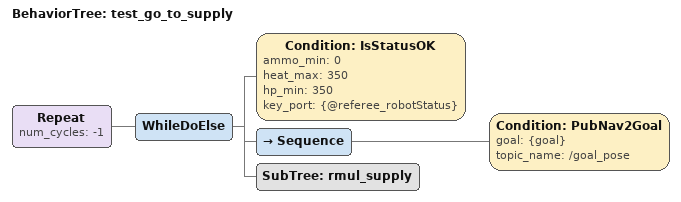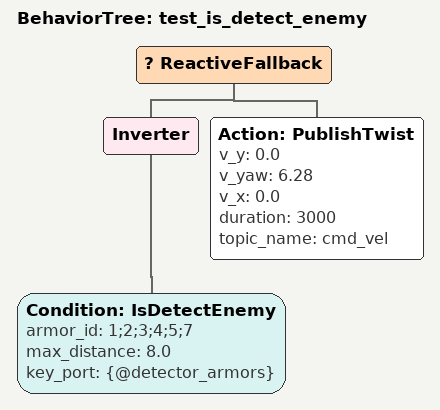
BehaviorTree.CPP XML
<BehaviorTree ID="test_go_to_supply">
  <Repeat num_cycles="-1">
    <WhileDoElse>
      <Condition ID="IsStatusOK" ammo_min="0" heat_max="350" hp_min="350" key_port="{@referee_robotStatus}"/>
      <Sequence>
        <Condition ID="PubNav2Goal" goal="{goal}" topic_name="/goal_pose"/>
      </Sequence>
      <SubTree ID="rmul_supply"/>
    </WhileDoElse>
  </Repeat>
</BehaviorTree>

<BehaviorTree ID="test_is_detect_enemy">
  <ReactiveFallback>
    <Inverter>
      <Condition ID="IsDetectEnemy" armor_id="1;2;3;4;5;7" max_distance="8.0" key_port="{@detector_armors}"/>
    </Inverter>
    <Action ID="PublishTwist" v_y="0.0" v_yaw="6.28" v_x="0.0" duration="3000" topic_name="cmd_vel"/>
  </ReactiveFallback>
</BehaviorTree>
